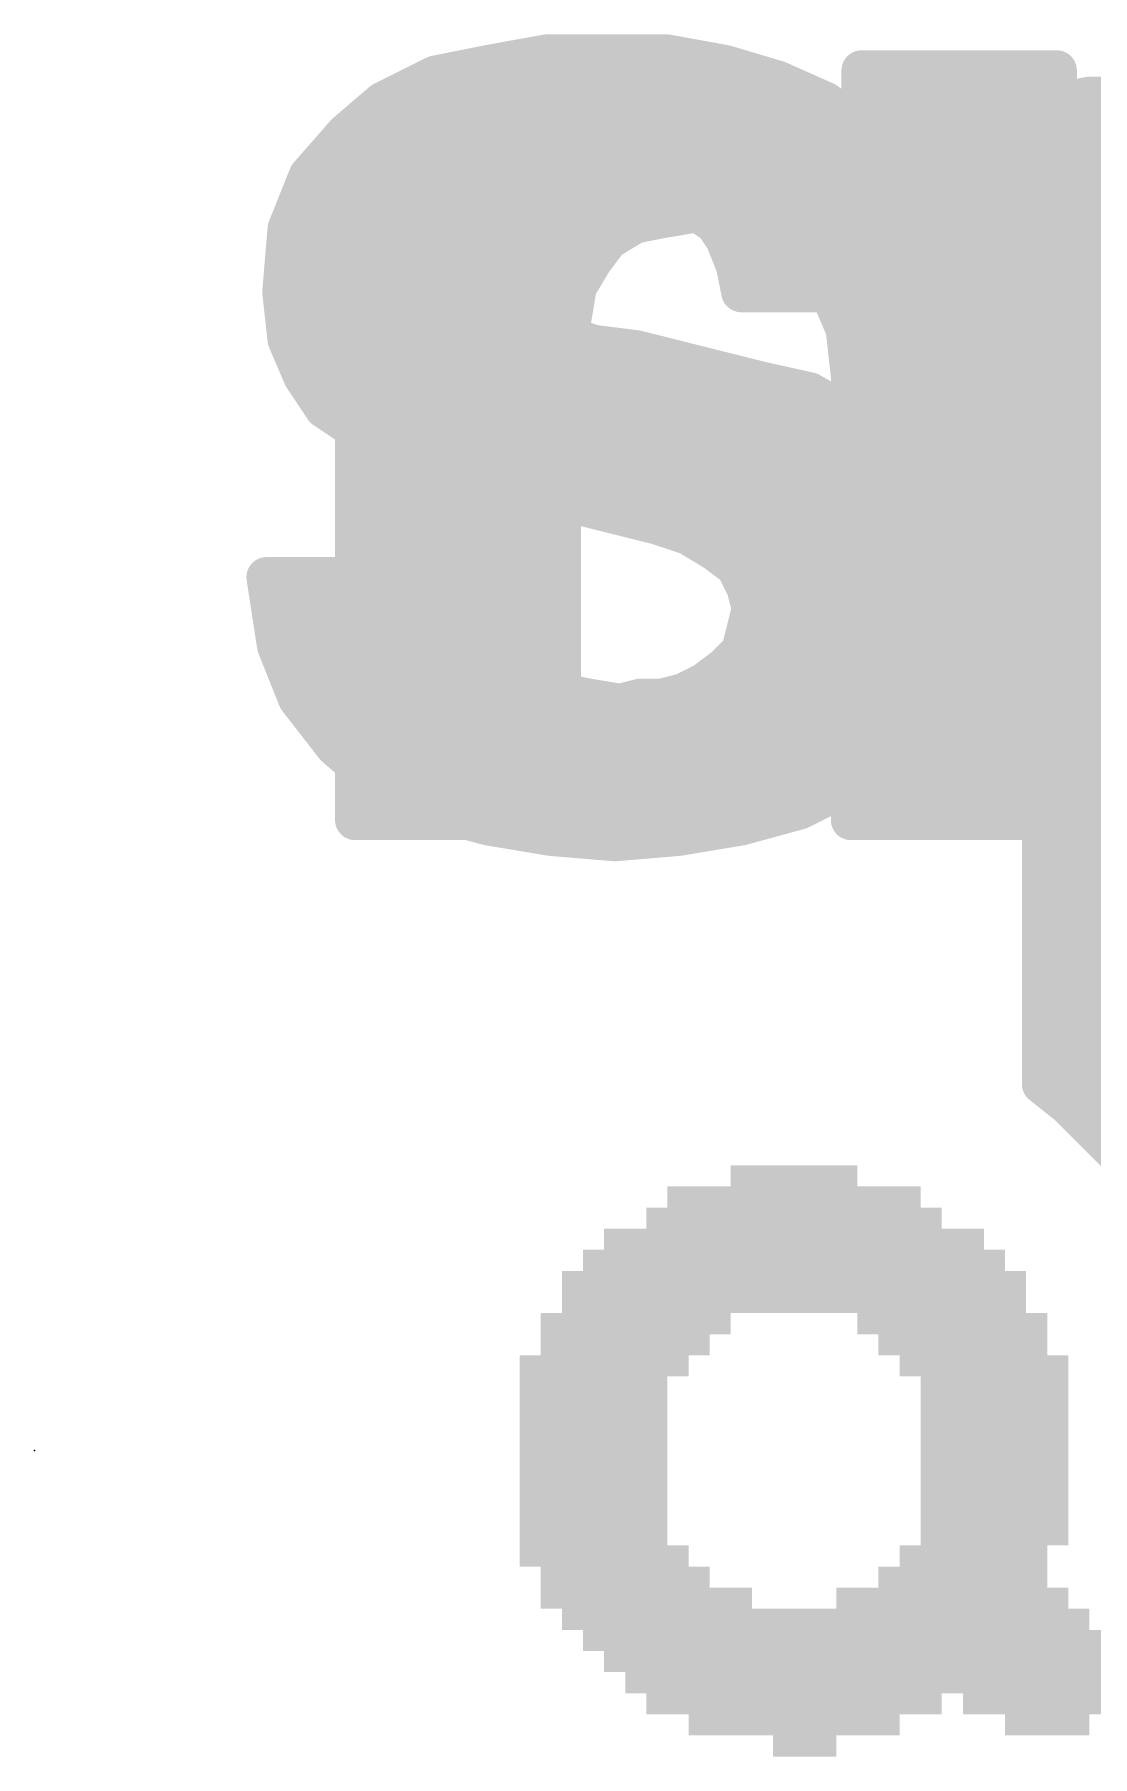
# Model space of a CAD drawing. Extents: x -41 to 66, y -21 to 32.
# Drawn here: x 6.731 to 8.737, y 19.105 to 22.367 of the extents above; entities that cross this region are included whole.
import ezdxf

# ---------------------------------------------------------------- set-up
doc = ezdxf.new("R2010")
doc.units = 0
for name, color, linetype in [('21', 41, 'CONTINUOUS'), ('22', 40, 'CONTINUOUS'), ('23', 53, 'CONTINUOUS')]:
    doc.layers.add(name, color=color, linetype=linetype)

# ---------------------------------------------------------------- blocks, each defined once
blk = doc.blocks.new('RECT')
blk.add_solid([(-0.5, -0.5), (0.5, -0.5), (-0.5, 0.5), (0.5, 0.5)])

msp = doc.modelspace()

# ---------------------------------------------------------------- linework, layer by layer
at = {"layer": '21', "const_width": 0.0762}
for points in [[(7.491, 22.289), (7.591, 22.309)], [(7.591, 22.309), (7.701, 22.329)], [(7.6878, 22.3266), (7.9442, 22.3266)], [(7.701, 22.329), (7.931, 22.329)], [(7.931, 22.329), (8.041, 22.309)], [(8.041, 22.309), (8.141, 22.279)], [(7.391, 22.239), (7.491, 22.289)], [(8.141, 22.279), (8.231, 22.239)], [(7.4138, 22.2504), (8.2054, 22.2504)], [(8.681, 22.239), (8.731, 22.249)], [(8.731, 22.249), (8.781, 22.249)], [(7.321, 22.179), (7.391, 22.239)], [(8.231, 22.239), (8.311, 22.179)], [(8.641, 22.229), (8.681, 22.239)], [(8.641, 20.379), (8.641, 22.229)], [(7.251, 22.099), (7.321, 22.179)], [(8.311, 22.179), (8.371, 22.099)], [(7.3168, 22.1742), (8.3146, 22.1742)], [(8.641, 22.1742), (9.011, 22.1742)], [(7.211, 21.999), (7.251, 22.099)], [(7.2506, 22.098), (8.3715, 22.098)], [(8.371, 22.099), (8.421, 21.999)], [(8.641, 22.098), (9.9216, 22.098)], [(7.661, 22.049), (7.631, 22.039)], [(7.701, 22.059), (7.661, 22.049)], [(7.731, 22.069), (7.701, 22.059)], [(7.901, 22.069), (7.731, 22.069)], [(7.951, 22.049), (7.901, 22.069)], [(7.991, 22.029), (7.951, 22.049)], [(7.2201, 22.0218), (7.6195, 22.0218)], [(7.631, 22.039), (7.591, 21.979)], [(8.021, 22.009), (7.991, 22.029)], [(8.0018, 22.0218), (8.4096, 22.0218)], [(8.641, 22.0218), (9.2418, 22.0218)], [(7.201, 21.879), (7.211, 21.999)], [(8.041, 21.979), (8.021, 22.009)], [(8.421, 21.999), (8.441, 21.879)], [(7.591, 21.979), (7.591, 21.939)], [(8.061, 21.929), (8.041, 21.979)], [(7.2066, 21.9456), (7.591, 21.9456)], [(7.591, 21.939), (7.601, 21.899)], [(8.0544, 21.9456), (8.4299, 21.9456)], [(8.071, 21.879), (8.061, 21.929)], [(8.641, 21.9456), (9.1198, 21.9456)], [(7.601, 21.899), (7.631, 21.859)], [(7.211, 21.789), (7.201, 21.879)], [(7.2021, 21.8694), (7.6232, 21.8694)], [(7.631, 21.859), (7.671, 21.829)], [(8.441, 21.879), (8.071, 21.879)], [(8.641, 21.8694), (9.0683, 21.8694)], [(7.671, 21.829), (7.731, 21.799)], [(7.2105, 21.7932), (7.7484, 21.7932)], [(7.241, 21.719), (7.211, 21.789)], [(7.731, 21.799), (7.791, 21.779)], [(8.641, 21.7932), (9.0376, 21.7932)], [(7.791, 21.779), (7.871, 21.769)], [(7.871, 21.769), (8.111, 21.709)], [(7.281, 21.659), (7.241, 21.719)], [(7.2423, 21.717), (8.079, 21.717)], [(8.111, 21.709), (8.201, 21.689)], [(8.201, 21.689), (8.341, 21.609)], [(8.641, 21.717), (9.017, 21.717)], [(7.341, 21.619), (7.281, 21.659)], [(7.3083, 21.6408), (8.2854, 21.6408)], [(8.641, 21.6408), (9.011, 21.6408)], [(7.411, 21.579), (7.341, 21.619)], [(8.341, 21.609), (8.401, 21.559)], [(7.481, 21.549), (7.411, 21.579)], [(7.4446, 21.5646), (8.3943, 21.5646)], [(8.401, 21.559), (8.441, 21.499)], [(8.641, 21.5646), (9.011, 21.5646)], [(7.561, 21.519), (7.481, 21.549)], [(7.651, 21.499), (7.561, 21.519)], [(7.751, 21.479), (7.651, 21.499)], [(8.441, 21.499), (8.471, 21.429)], [(7.704, 21.4884), (8.4455, 21.4884)], [(7.911, 21.439), (7.751, 21.479)], [(8.641, 21.4884), (9.0137, 21.4884)], [(7.971, 21.419), (7.911, 21.439)], [(8.471, 21.429), (8.481, 21.339)], [(8.021, 21.389), (7.971, 21.419)], [(7.9823, 21.4122), (8.4729, 21.4122)], [(8.641, 21.4122), (9.0327, 21.4122)], [(8.061, 21.359), (8.021, 21.389)], [(7.191, 21.209), (7.171, 21.339)], [(7.171, 21.339), (7.541, 21.339)], [(7.1715, 21.336), (7.541, 21.336)], [(7.541, 21.339), (7.541, 21.279)], [(8.081, 21.319), (8.061, 21.359)], [(8.0725, 21.336), (8.4805, 21.336)], [(8.481, 21.339), (8.461, 21.209)], [(8.641, 21.336), (9.0523, 21.336)], [(8.091, 21.279), (8.081, 21.319)], [(7.541, 21.279), (7.561, 21.229)], [(8.071, 21.199), (8.091, 21.279)], [(7.1832, 21.2598), (7.5487, 21.2598)], [(8.0862, 21.2598), (8.4688, 21.2598)], [(8.641, 21.2598), (9.0902, 21.2598)], [(7.231, 21.109), (7.191, 21.209)], [(7.561, 21.229), (7.591, 21.189)], [(8.041, 21.169), (8.071, 21.199)], [(8.461, 21.209), (8.421, 21.099)], [(7.2012, 21.1836), (7.5982, 21.1836)], [(7.591, 21.189), (7.671, 21.129)], [(8.001, 21.139), (8.041, 21.169)], [(8.0556, 21.1836), (8.4518, 21.1836)], [(8.641, 21.1836), (9.1735, 21.1836)], [(7.961, 21.119), (8.001, 21.139)], [(7.301, 21.019), (7.231, 21.109)], [(7.2322, 21.1074), (7.7906, 21.1074)], [(7.671, 21.129), (7.731, 21.119)], [(7.731, 21.119), (7.781, 21.109)], [(7.781, 21.109), (7.841, 21.099)], [(7.841, 21.099), (7.881, 21.109)], [(7.8746, 21.1074), (8.4241, 21.1074)], [(7.881, 21.109), (7.921, 21.109)], [(7.921, 21.109), (7.961, 21.119)], [(8.641, 21.1074), (9.9419, 21.1074)], [(8.421, 21.099), (8.361, 21.019)], [(7.2915, 21.0312), (8.3702, 21.0312)], [(7.381, 20.949), (7.301, 21.019)], [(8.361, 21.019), (8.281, 20.949)], [(8.641, 21.0312), (9.021, 21.0312)], [(7.3741, 20.955), (8.2879, 20.955)], [(7.481, 20.899), (7.381, 20.949)], [(8.281, 20.949), (8.181, 20.899)], [(8.641, 20.955), (9.021, 20.955)], [(7.591, 20.869), (7.481, 20.899)], [(7.5551, 20.8788), (8.1069, 20.8788)], [(8.181, 20.899), (8.071, 20.869)], [(8.641, 20.8788), (9.021, 20.8788)], [(7.711, 20.849), (7.591, 20.869)], [(7.831, 20.839), (7.711, 20.849)], [(7.951, 20.849), (7.831, 20.839)], [(8.071, 20.869), (7.951, 20.849)], [(8.641, 20.8026), (9.021, 20.8026)], [(8.641, 20.7264), (9.021, 20.7264)], [(8.641, 20.6502), (9.021, 20.6502)], [(8.641, 20.574), (9.021, 20.574)], [(8.641, 20.4978), (9.021, 20.4978)], [(8.641, 20.4216), (9.021, 20.4216)], [(8.691, 20.339), (8.641, 20.379)], [(8.683, 20.3454), (9.021, 20.3454)], [(8.781, 20.249), (8.691, 20.339)], [(8.7608, 20.2692), (9.021, 20.2692)]]:
    msp.add_lwpolyline(points, dxfattribs=at)
at = {"layer": '21', "const_width": 0.0381}
for points in [[(7.5876, 22.3277, 1), (7.5944, 22.2903)], [(7.5947, 22.2903, 1), (7.5873, 22.3277)], [(7.6878, 22.3457, 1), (7.6878, 22.3076)], [(7.701, 22.3481, 1), (7.701, 22.31)], [(7.7044, 22.3103, 1), (7.6976, 22.3477)], [(7.9344, 22.3477, 1), (7.9276, 22.3103)], [(7.931, 22.31, 1), (7.931, 22.3481)], [(7.9442, 22.3076, 1), (7.9442, 22.3457)], [(8.0465, 22.3272, 1), (8.0355, 22.2908)], [(8.0376, 22.2903, 1), (8.0444, 22.3277)], [(7.4873, 22.3077, 1), (7.4947, 22.2703)], [(7.4995, 22.272, 1), (7.4825, 22.306)], [(8.1487, 22.2964, 1), (8.1333, 22.2616)], [(8.1355, 22.2608, 1), (8.1465, 22.2972)], [(7.4138, 22.2695, 1), (7.4138, 22.2314)], [(8.2054, 22.2314, 1), (8.2054, 22.2695)], [(8.731, 22.2681, 1), (8.731, 22.23)], [(8.7347, 22.2303, 1), (8.7273, 22.2677)], [(7.3825, 22.256, 1), (7.3995, 22.222)], [(7.4034, 22.2245, 1), (7.3786, 22.2535)], [(8.2424, 22.2542, 1), (8.2196, 22.2238)], [(8.2233, 22.2216, 1), (8.2387, 22.2564)], [(8.6601, 22.229, 1), (8.622, 22.229)], [(8.6364, 22.2475, 1), (8.6456, 22.2105)], [(8.6773, 22.2577, 1), (8.6847, 22.2203)], [(8.6856, 22.2205, 1), (8.6764, 22.2575)], [(7.3353, 22.1665, 1), (7.3067, 22.1915)], [(8.3262, 22.1904, 1), (8.2958, 22.1676)], [(7.3168, 22.1933, 1), (7.3168, 22.1552)], [(7.3086, 22.1935, 1), (7.3334, 22.1645)], [(8.2996, 22.1638, 1), (8.3224, 22.1942)], [(8.3146, 22.1552, 1), (8.3146, 22.1933)], [(8.641, 22.1933, 1), (8.641, 22.1552)], [(7.2506, 22.1171, 1), (7.2506, 22.079)], [(7.2367, 22.1115, 1), (7.2653, 22.0865)], [(7.2687, 22.0919, 1), (7.2333, 22.1061)], [(8.388, 22.1075, 1), (8.354, 22.0905)], [(8.3558, 22.0876, 1), (8.3862, 22.1104)], [(8.3715, 22.079, 1), (8.3715, 22.1171)], [(8.641, 22.1171, 1), (8.641, 22.079)], [(7.6564, 22.0675, 1), (7.6656, 22.0305)], [(7.667, 22.0309, 1), (7.655, 22.0671)], [(7.695, 22.0771, 1), (7.707, 22.0409)], [(7.7056, 22.0405, 1), (7.6964, 22.0775)], [(7.731, 22.0881, 1), (7.731, 22.05)], [(7.737, 22.0509, 1), (7.725, 22.0871)], [(7.9081, 22.0867, 1), (7.8939, 22.0513)], [(7.901, 22.05, 1), (7.901, 22.0881)], [(7.9595, 22.066, 1), (7.9425, 22.032)], [(7.9439, 22.0313, 1), (7.9581, 22.0667)], [(7.2201, 22.0409, 1), (7.2201, 22.0028)], [(7.625, 22.0571, 1), (7.637, 22.0209)], [(7.6469, 22.0284, 1), (7.6151, 22.0496)], [(7.6195, 22.0028, 1), (7.6195, 22.0409)], [(8.0016, 22.0449, 1), (7.9804, 22.0131)], [(7.9825, 22.012, 1), (7.9995, 22.046)], [(8.0018, 22.0409, 1), (8.0018, 22.0028)], [(8.4096, 22.0028, 1), (8.4096, 22.0409)], [(8.641, 22.0409, 1), (8.641, 22.0028)], [(7.1933, 22.0061, 1), (7.2287, 21.9919)], [(7.23, 21.9974, 1), (7.192, 22.0006)], [(8.0369, 22.0196, 1), (8.0051, 21.9984)], [(8.0104, 21.9931, 1), (8.0316, 22.0249)], [(8.4398, 22.0021, 1), (8.4022, 21.9959)], [(8.404, 21.9905, 1), (8.438, 22.0075)], [(7.5751, 21.9896, 1), (7.6069, 21.9684)], [(7.6101, 21.979, 1), (7.572, 21.979)], [(8.0587, 21.9861, 1), (8.0233, 21.9719)], [(8.0251, 21.9684, 1), (8.0569, 21.9896)], [(7.2066, 21.9647, 1), (7.2066, 21.9266)], [(7.6095, 21.9436, 1), (7.5725, 21.9344)], [(7.572, 21.939, 1), (7.6101, 21.939)], [(7.591, 21.9266, 1), (7.591, 21.9647)], [(8.0544, 21.9647, 1), (8.0544, 21.9266)], [(8.0797, 21.9327, 1), (8.0423, 21.9253)], [(8.0433, 21.9219, 1), (8.0787, 21.9361)], [(8.4299, 21.9266, 1), (8.4299, 21.9647)], [(8.641, 21.9647, 1), (8.641, 21.9266)], [(7.6162, 21.9104, 1), (7.5858, 21.8876)], [(7.5825, 21.8944, 1), (7.6195, 21.9036)], [(7.2199, 21.8811, 1), (7.1821, 21.8769)], [(7.182, 21.8806, 1), (7.22, 21.8774)], [(7.2021, 21.8885, 1), (7.2021, 21.8504)], [(7.6424, 21.8742, 1), (7.6196, 21.8438)], [(7.6158, 21.8476, 1), (7.6462, 21.8704)], [(7.6232, 21.8504, 1), (7.6232, 21.8885)], [(8.071, 21.8981, 1), (8.071, 21.86)], [(8.0523, 21.8753, 1), (8.0897, 21.8827)], [(8.4222, 21.8759, 1), (8.4598, 21.8821)], [(8.441, 21.86, 1), (8.441, 21.8981)], [(8.641, 21.8885, 1), (8.641, 21.8504)], [(7.6795, 21.846, 1), (7.6625, 21.812)], [(7.6596, 21.8138, 1), (7.6824, 21.8442)], [(7.2105, 21.8123, 1), (7.2105, 21.7742)], [(7.2285, 21.7965, 1), (7.1935, 21.7815)], [(7.737, 21.8171, 1), (7.725, 21.7809)], [(7.7225, 21.782, 1), (7.7395, 21.816)], [(7.7484, 21.7742, 1), (7.7484, 21.8123)], [(8.641, 21.8123, 1), (8.641, 21.7742)], [(7.1921, 21.7869, 1), (7.2299, 21.7911)], [(7.7934, 21.7979, 1), (7.7886, 21.7601)], [(7.785, 21.7609, 1), (7.797, 21.7971)], [(7.8756, 21.7875, 1), (7.8664, 21.7505)], [(7.8686, 21.7501, 1), (7.8734, 21.7879)], [(7.2569, 21.7296, 1), (7.2251, 21.7084)], [(7.2423, 21.7361, 1), (7.2423, 21.698)], [(7.2235, 21.7115, 1), (7.2585, 21.7265)], [(8.079, 21.698, 1), (8.079, 21.7361)], [(8.1151, 21.7276, 1), (8.1069, 21.6904)], [(8.1064, 21.6905, 1), (8.1156, 21.7275)], [(8.2105, 21.7055, 1), (8.1915, 21.6725)], [(8.1969, 21.6704, 1), (8.2051, 21.7076)], [(8.641, 21.7361, 1), (8.641, 21.698)], [(7.2916, 21.6749, 1), (7.2704, 21.6431)], [(7.2651, 21.6484, 1), (7.2969, 21.6696)], [(7.3083, 21.6599, 1), (7.3083, 21.6218)], [(8.2854, 21.6218, 1), (8.2854, 21.6599)], [(8.641, 21.6599, 1), (8.641, 21.6218)], [(7.3505, 21.6355, 1), (7.3315, 21.6025)], [(7.3304, 21.6031, 1), (7.3516, 21.6349)], [(8.3532, 21.6236, 1), (8.3288, 21.5944)], [(8.3315, 21.5925, 1), (8.3505, 21.6255)], [(7.4185, 21.5965, 1), (7.4035, 21.5615)], [(7.4015, 21.5625, 1), (7.4205, 21.5955)], [(7.4446, 21.5837, 1), (7.4446, 21.5456)], [(8.4169, 21.5696, 1), (8.3851, 21.5484)], [(8.3943, 21.5456, 1), (8.3943, 21.5837)], [(8.641, 21.5837, 1), (8.641, 21.5456)], [(7.4877, 21.5668, 1), (7.4743, 21.5312)], [(7.4735, 21.5315, 1), (7.4885, 21.5665)], [(8.3888, 21.5444, 1), (8.4132, 21.5736)], [(7.5651, 21.5376, 1), (7.5569, 21.5004)], [(7.5543, 21.5012, 1), (7.5677, 21.5368)], [(7.6547, 21.5177, 1), (7.6473, 21.4803)], [(7.6469, 21.4804, 1), (7.6551, 21.5176)], [(8.4585, 21.5065, 1), (8.4235, 21.4915)], [(7.704, 21.5075, 1), (7.704, 21.4694)], [(7.7556, 21.4975, 1), (7.7464, 21.4605)], [(7.7473, 21.4603, 1), (7.7547, 21.4977)], [(8.4251, 21.4884, 1), (8.4569, 21.5096)], [(8.4455, 21.4694, 1), (8.4455, 21.5075)], [(8.641, 21.5075, 1), (8.641, 21.4694)], [(7.917, 21.4571, 1), (7.905, 21.4209)], [(7.9064, 21.4205, 1), (7.9156, 21.4575)], [(8.4899, 21.4311, 1), (8.4521, 21.4269)], [(7.9808, 21.4353, 1), (7.9612, 21.4027)], [(7.9823, 21.4313, 1), (7.9823, 21.3932)], [(7.965, 21.4009, 1), (7.977, 21.4371)], [(8.4535, 21.4215, 1), (8.4885, 21.4365)], [(8.4729, 21.3932, 1), (8.4729, 21.4313)], [(8.641, 21.4313, 1), (8.641, 21.3932)], [(8.0324, 21.4042, 1), (8.0096, 21.3738)], [(8.0112, 21.3727, 1), (8.0308, 21.4053)], [(7.171, 21.3581, 1), (7.171, 21.32)], [(7.1898, 21.3419, 1), (7.1522, 21.3361)], [(7.1715, 21.3551, 1), (7.1715, 21.317)], [(7.5601, 21.339, 1), (7.522, 21.339)], [(7.541, 21.32, 1), (7.541, 21.3581)], [(7.541, 21.317, 1), (7.541, 21.3551)], [(8.078, 21.3675, 1), (8.044, 21.3505)], [(8.0496, 21.3438, 1), (8.0724, 21.3742)], [(8.0725, 21.3551, 1), (8.0725, 21.317)], [(8.4998, 21.3361, 1), (8.4622, 21.3419)], [(8.4805, 21.317, 1), (8.4805, 21.3551)], [(8.641, 21.3551, 1), (8.641, 21.317)], [(8.0995, 21.3236, 1), (8.0625, 21.3144)], [(8.064, 21.3105, 1), (8.098, 21.3275)], [(8.4621, 21.3369, 1), (8.4999, 21.3411)], [(7.5587, 21.2861, 1), (7.5233, 21.2719)], [(8.1095, 21.2744, 1), (8.0725, 21.2836)], [(8.0725, 21.2744, 1), (8.1095, 21.2836)], [(7.1832, 21.2789, 1), (7.1832, 21.2408)], [(7.522, 21.279, 1), (7.5601, 21.279)], [(7.5487, 21.2408, 1), (7.5487, 21.2789)], [(8.0862, 21.2789, 1), (8.0862, 21.2408)], [(8.4688, 21.2408, 1), (8.4688, 21.2789)], [(8.641, 21.2789, 1), (8.641, 21.2408)], [(7.2087, 21.2161, 1), (7.1733, 21.2019)], [(7.5762, 21.2404, 1), (7.5458, 21.2176)], [(7.5433, 21.2219, 1), (7.5787, 21.2361)], [(8.0845, 21.1855, 1), (8.0575, 21.2125)], [(8.4789, 21.2025, 1), (8.4431, 21.2155)], [(7.1722, 21.2061, 1), (7.2098, 21.2119)], [(7.2012, 21.2027, 1), (7.2012, 21.1646)], [(7.6024, 21.2042, 1), (7.5796, 21.1738)], [(7.5758, 21.1776, 1), (7.6062, 21.2004)], [(7.5982, 21.1646, 1), (7.5982, 21.2027)], [(8.0524, 21.1538, 1), (8.0296, 21.1842)], [(8.0556, 21.2027, 1), (8.0556, 21.1646)], [(8.0525, 21.2036, 1), (8.0895, 21.1944)], [(8.4422, 21.2119, 1), (8.4798, 21.2061)], [(8.4518, 21.1646, 1), (8.4518, 21.2027)], [(8.641, 21.2027, 1), (8.641, 21.1646)], [(7.9896, 21.1542, 1), (8.0124, 21.1238)], [(8.0095, 21.122, 1), (7.9925, 21.156)], [(8.0275, 21.1825, 1), (8.0545, 21.1555)], [(7.246, 21.1207, 1), (7.216, 21.0973)], [(7.2322, 21.1265, 1), (7.2322, 21.0884)], [(7.6741, 21.1478, 1), (7.6679, 21.1102)], [(7.6596, 21.1138, 1), (7.6824, 21.1442)], [(7.7347, 21.1377, 1), (7.7273, 21.1003)], [(7.7279, 21.1002, 1), (7.7341, 21.1378)], [(7.7841, 21.1278, 1), (7.7779, 21.0902)], [(7.7773, 21.0903, 1), (7.7847, 21.1277)], [(7.7906, 21.0884, 1), (7.7906, 21.1265)], [(7.8746, 21.1265, 1), (7.8746, 21.0884)], [(7.881, 21.1281, 1), (7.881, 21.09)], [(7.8856, 21.0905, 1), (7.8764, 21.1275)], [(7.9164, 21.1275, 1), (7.9256, 21.0905)], [(7.921, 21.09, 1), (7.921, 21.1281)], [(7.9525, 21.136, 1), (7.9695, 21.102)], [(7.9656, 21.1005, 1), (7.9564, 21.1375)], [(8.4241, 21.0884, 1), (8.4241, 21.1265)], [(8.641, 21.1265, 1), (8.641, 21.0884)], [(7.2133, 21.1019, 1), (7.2487, 21.1161)], [(7.8364, 21.1175, 1), (7.8456, 21.0805)], [(7.8379, 21.0802, 1), (7.8441, 21.1178)], [(8.4031, 21.1055, 1), (8.4389, 21.0925)], [(8.4362, 21.0876, 1), (8.4058, 21.1104)], [(7.2915, 21.0503, 1), (7.2915, 21.0122)], [(7.3135, 21.0333, 1), (7.2885, 21.0047)], [(7.286, 21.0073, 1), (7.316, 21.0307)], [(8.3458, 21.0304, 1), (8.3762, 21.0076)], [(8.3735, 21.0047, 1), (8.3485, 21.0333)], [(8.3702, 21.0122, 1), (8.3702, 21.0503)], [(8.641, 21.0503, 1), (8.641, 21.0122)], [(7.3741, 20.9741, 1), (7.3741, 20.936)], [(7.3895, 20.966, 1), (7.3725, 20.932)], [(7.3685, 20.9347, 1), (7.3935, 20.9633)], [(8.2685, 20.9633, 1), (8.2935, 20.9347)], [(8.2895, 20.932, 1), (8.2725, 20.966)], [(8.2879, 20.936, 1), (8.2879, 20.9741)], [(8.641, 20.9741, 1), (8.641, 20.936)], [(7.486, 20.9174, 1), (7.476, 20.8806)], [(7.4725, 20.882, 1), (7.4895, 20.916)], [(7.5551, 20.8979, 1), (7.5551, 20.8598)], [(8.1069, 20.8598, 1), (8.1069, 20.8979)], [(8.1725, 20.916, 1), (8.1895, 20.882)], [(8.186, 20.8806, 1), (8.176, 20.9174)], [(8.641, 20.8979, 1), (8.641, 20.8598)], [(7.5941, 20.8878, 1), (7.5879, 20.8502)], [(7.586, 20.8506, 1), (7.596, 20.8874)], [(7.7126, 20.868, 1), (7.7094, 20.83)], [(7.7079, 20.8302, 1), (7.7141, 20.8678)], [(7.9479, 20.8678, 1), (7.9541, 20.8302)], [(7.9526, 20.83, 1), (7.9494, 20.868)], [(8.066, 20.8874, 1), (8.076, 20.8506)], [(8.0741, 20.8502, 1), (8.0679, 20.8878)], [(7.8294, 20.858, 1), (7.8326, 20.82)], [(7.8294, 20.82, 1), (7.8326, 20.858)], [(8.641, 20.8217, 1), (8.641, 20.7836)], [(8.641, 20.7455, 1), (8.641, 20.7074)], [(8.641, 20.6693, 1), (8.641, 20.6312)], [(8.641, 20.5931, 1), (8.641, 20.555)], [(8.641, 20.5169, 1), (8.641, 20.4788)], [(8.641, 20.4407, 1), (8.641, 20.4026)], [(8.6529, 20.3939, 1), (8.6291, 20.3641)], [(8.622, 20.379, 1), (8.6601, 20.379)], [(8.683, 20.3645, 1), (8.683, 20.3264)], [(8.7045, 20.3525, 1), (8.6775, 20.3255)], [(8.6791, 20.3241, 1), (8.7029, 20.3539)], [(8.7608, 20.2883, 1), (8.7608, 20.2502)]]:
    msp.add_lwpolyline(points, format="xyb", dxfattribs=at)
at = {"layer": '22', "const_width": 0.0762}
for points in [[(7.719, 22.319), (7.609, 22.289)], [(7.859, 22.329), (7.719, 22.319)], [(7.8254, 22.3266), (7.9334, 22.3266)], [(7.919, 22.329), (7.859, 22.329)], [(7.979, 22.319), (7.919, 22.329)], [(8.099, 22.279), (7.979, 22.319)], [(7.609, 22.289), (7.519, 22.239)], [(8.159, 22.239), (8.099, 22.279)], [(8.669, 22.299), (8.299, 22.299)], [(8.299, 22.299), (8.299, 22.099)], [(8.669, 20.879), (8.669, 22.299)], [(7.5395, 22.2504), (8.1419, 22.2504)], [(8.299, 22.2504), (8.669, 22.2504)], [(7.519, 22.239), (7.449, 22.169)], [(8.209, 22.199), (8.159, 22.239)], [(8.249, 22.159), (8.209, 22.199)], [(7.449, 22.169), (7.399, 22.089)], [(7.4542, 22.1742), (8.2338, 22.1742)], [(8.289, 22.099), (8.249, 22.159)], [(8.299, 22.1742), (8.669, 22.1742)], [(7.399, 22.089), (7.369, 21.989)], [(7.4046, 22.098), (8.669, 22.098)], [(8.299, 22.099), (8.289, 22.099)], [(7.3788, 22.0218), (7.9358, 22.0218)], [(7.869, 22.009), (7.919, 22.019)], [(7.919, 22.019), (7.979, 22.029)], [(7.979, 22.029), (8.059, 22.019)], [(8.0366, 22.0218), (8.669, 22.0218)], [(8.059, 22.019), (8.119, 22.009)], [(7.369, 21.989), (7.349, 21.879)], [(7.819, 21.979), (7.869, 22.009)], [(8.119, 22.009), (8.169, 21.979)], [(7.789, 21.939), (7.819, 21.979)], [(8.169, 21.979), (8.209, 21.929)], [(7.3611, 21.9456), (7.794, 21.9456)], [(7.759, 21.889), (7.789, 21.939)], [(8.1957, 21.9456), (8.669, 21.9456)], [(8.209, 21.929), (8.239, 21.879)], [(7.749, 21.829), (7.759, 21.889)], [(7.349, 21.879), (7.339, 21.749)], [(7.3483, 21.8694), (7.7557, 21.8694)], [(8.239, 21.879), (8.269, 21.809)], [(8.2431, 21.8694), (8.669, 21.8694)], [(7.739, 21.759), (7.749, 21.829)], [(7.3424, 21.7932), (7.7439, 21.7932)], [(8.269, 21.809), (8.279, 21.719)], [(8.2708, 21.7932), (8.669, 21.7932)], [(7.729, 21.679), (7.739, 21.759)], [(7.339, 21.749), (7.339, 20.879)], [(7.339, 21.717), (7.7338, 21.717)], [(8.279, 21.719), (8.279, 20.879)], [(8.279, 21.717), (8.669, 21.717)], [(7.729, 20.879), (7.729, 21.679)], [(7.339, 21.6408), (7.729, 21.6408)], [(8.279, 21.6408), (8.669, 21.6408)], [(7.339, 21.5646), (7.729, 21.5646)], [(8.279, 21.5646), (8.669, 21.5646)], [(7.339, 21.4884), (7.729, 21.4884)], [(8.279, 21.4884), (8.669, 21.4884)], [(7.339, 21.4122), (7.729, 21.4122)], [(8.279, 21.4122), (8.669, 21.4122)], [(7.339, 21.336), (7.729, 21.336)], [(8.279, 21.336), (8.669, 21.336)], [(7.339, 21.2598), (7.729, 21.2598)], [(8.279, 21.2598), (8.669, 21.2598)], [(7.339, 21.1836), (7.729, 21.1836)], [(8.279, 21.1836), (8.669, 21.1836)], [(7.339, 21.1074), (7.729, 21.1074)], [(8.279, 21.1074), (8.669, 21.1074)], [(7.339, 21.0312), (7.729, 21.0312)], [(8.279, 21.0312), (8.669, 21.0312)], [(7.339, 20.955), (7.729, 20.955)], [(8.279, 20.955), (8.669, 20.955)], [(7.339, 20.879), (7.729, 20.879)], [(8.279, 20.879), (8.669, 20.879)]]:
    msp.add_lwpolyline(points, dxfattribs=at)
at = {"layer": '22', "const_width": 0.0381}
for points in [[(7.7176, 22.338, 1), (7.7204, 22.3)], [(7.724, 22.3006, 1), (7.714, 22.3374)], [(7.8254, 22.3457, 1), (7.8254, 22.3076)], [(7.859, 22.3481, 1), (7.859, 22.31)], [(7.8604, 22.31, 1), (7.8576, 22.348)], [(7.9221, 22.3478, 1), (7.9159, 22.3102)], [(7.919, 22.31, 1), (7.919, 22.3481)], [(7.9334, 22.3076, 1), (7.9334, 22.3457)], [(7.985, 22.3371, 1), (7.973, 22.3009)], [(7.9759, 22.3002, 1), (7.9821, 22.3378)], [(7.604, 22.3074, 1), (7.614, 22.2706)], [(7.6183, 22.2723, 1), (7.5997, 22.3057)], [(8.1096, 22.2949, 1), (8.0884, 22.2631)], [(8.093, 22.2609, 1), (8.105, 22.2971)], [(8.299, 22.318, 1), (8.299, 22.2799)], [(8.3181, 22.299, 1), (8.28, 22.299)], [(8.6881, 22.299, 1), (8.65, 22.299)], [(8.669, 22.2799, 1), (8.669, 22.318)], [(7.5395, 22.2695, 1), (7.5395, 22.2314)], [(8.1419, 22.2314, 1), (8.1419, 22.2695)], [(8.299, 22.2695, 1), (8.299, 22.2314)], [(8.669, 22.2314, 1), (8.669, 22.2695)], [(7.5097, 22.2557, 1), (7.5283, 22.2223)], [(7.5325, 22.2255, 1), (7.5055, 22.2525)], [(8.1709, 22.2539, 1), (8.1471, 22.2241)], [(8.1484, 22.2231, 1), (8.1696, 22.2549)], [(8.2225, 22.2125, 1), (8.1955, 22.1855)], [(8.1971, 22.1841, 1), (8.2209, 22.2139)], [(7.4355, 22.1825, 1), (7.4625, 22.1555)], [(7.4652, 22.1589, 1), (7.4328, 22.1791)], [(7.4542, 22.1933, 1), (7.4542, 22.1552)], [(8.2649, 22.1696, 1), (8.2331, 22.1484)], [(8.2338, 22.1552, 1), (8.2338, 22.1933)], [(8.2355, 22.1455, 1), (8.2625, 22.1725)], [(8.299, 22.1933, 1), (8.299, 22.1552)], [(8.669, 22.1552, 1), (8.669, 22.1933)], [(7.3828, 22.0991, 1), (7.4152, 22.0789)], [(7.4172, 22.0835, 1), (7.3808, 22.0945)], [(7.4046, 22.1171, 1), (7.4046, 22.079)], [(8.289, 22.1181, 1), (8.289, 22.08)], [(8.2731, 22.0884, 1), (8.3049, 22.1096)], [(8.28, 22.099, 1), (8.3181, 22.099)], [(8.299, 22.08, 1), (8.299, 22.1181)], [(8.669, 22.079, 1), (8.669, 22.1171)], [(7.3788, 22.0409, 1), (7.3788, 22.0028)], [(7.9159, 22.0378, 1), (7.9221, 22.0002)], [(7.9227, 22.0003, 1), (7.9153, 22.0377)], [(7.9358, 22.0028, 1), (7.9358, 22.0409)], [(7.9814, 22.0479, 1), (7.9766, 22.0101)], [(7.9821, 22.0102, 1), (7.9759, 22.0478)], [(8.0366, 22.0409, 1), (8.0366, 22.0028)], [(8.0621, 22.0378, 1), (8.0559, 22.0002)], [(8.0566, 22.0001, 1), (8.0614, 22.0379)], [(8.669, 22.0028, 1), (8.669, 22.0409)], [(7.3877, 21.9856, 1), (7.3503, 21.9924)], [(7.8653, 22.0277, 1), (7.8727, 21.9903)], [(7.8788, 21.9927, 1), (7.8592, 22.0253)], [(8.1288, 22.0253, 1), (8.1092, 21.9927)], [(8.1159, 21.9902, 1), (8.1221, 22.0278)], [(7.3508, 21.9945, 1), (7.3872, 21.9835)], [(7.8092, 21.9953, 1), (7.8288, 21.9627)], [(7.8342, 21.9676, 1), (7.8038, 21.9904)], [(8.1839, 21.9909, 1), (8.1541, 21.9671)], [(8.1592, 21.9627, 1), (8.1788, 21.9953)], [(7.3611, 21.9647, 1), (7.3611, 21.9266)], [(7.7738, 21.9504, 1), (7.8042, 21.9276)], [(7.8053, 21.9292, 1), (7.7727, 21.9488)], [(7.794, 21.9266, 1), (7.794, 21.9647)], [(8.1957, 21.9647, 1), (8.1957, 21.9266)], [(8.2253, 21.9388, 1), (8.1927, 21.9192)], [(8.1941, 21.9171, 1), (8.2239, 21.9409)], [(8.669, 21.9266, 1), (8.669, 21.9647)], [(7.7778, 21.8859, 1), (7.7402, 21.8921)], [(7.3483, 21.8885, 1), (7.3483, 21.8504)], [(7.3303, 21.8824, 1), (7.3677, 21.8756)], [(7.368, 21.8775, 1), (7.33, 21.8805)], [(7.7427, 21.8988, 1), (7.7753, 21.8792)], [(7.7557, 21.8504, 1), (7.7557, 21.8885)], [(8.2565, 21.8865, 1), (8.2215, 21.8715)], [(8.2227, 21.8692, 1), (8.2553, 21.8888)], [(8.2431, 21.8885, 1), (8.2431, 21.8504)], [(8.669, 21.8504, 1), (8.669, 21.8885)], [(7.7679, 21.8263, 1), (7.7301, 21.8317)], [(7.3424, 21.8123, 1), (7.3424, 21.7742)], [(7.7302, 21.8321, 1), (7.7678, 21.8259)], [(7.7439, 21.7742, 1), (7.7439, 21.8123)], [(8.2879, 21.8111, 1), (8.2501, 21.8069)], [(8.2515, 21.8015, 1), (8.2865, 21.8165)], [(8.2708, 21.8123, 1), (8.2708, 21.7742)], [(8.669, 21.7742, 1), (8.669, 21.8123)], [(7.7579, 21.7566, 1), (7.7201, 21.7614)], [(7.32, 21.7505, 1), (7.358, 21.7475)], [(7.3581, 21.749, 1), (7.32, 21.749)], [(7.7201, 21.7617, 1), (7.7579, 21.7563)], [(7.339, 21.7361, 1), (7.339, 21.698)], [(7.7338, 21.698, 1), (7.7338, 21.7361)], [(8.298, 21.719, 1), (8.2599, 21.719)], [(8.279, 21.7361, 1), (8.279, 21.698)], [(8.2601, 21.7169, 1), (8.2979, 21.7211)], [(8.669, 21.698, 1), (8.669, 21.7361)], [(7.7481, 21.679, 1), (7.71, 21.679)], [(7.7101, 21.6814, 1), (7.7479, 21.6766)], [(7.339, 21.6599, 1), (7.339, 21.6218)], [(7.729, 21.6218, 1), (7.729, 21.6599)], [(8.279, 21.6599, 1), (8.279, 21.6218)], [(8.669, 21.6218, 1), (8.669, 21.6599)], [(7.339, 21.5837, 1), (7.339, 21.5456)], [(7.729, 21.5456, 1), (7.729, 21.5837)], [(8.279, 21.5837, 1), (8.279, 21.5456)], [(8.669, 21.5456, 1), (8.669, 21.5837)], [(7.339, 21.5075, 1), (7.339, 21.4694)], [(7.729, 21.4694, 1), (7.729, 21.5075)], [(8.279, 21.5075, 1), (8.279, 21.4694)], [(8.669, 21.4694, 1), (8.669, 21.5075)], [(7.339, 21.4313, 1), (7.339, 21.3932)], [(7.729, 21.3932, 1), (7.729, 21.4313)], [(8.279, 21.4313, 1), (8.279, 21.3932)], [(8.669, 21.3932, 1), (8.669, 21.4313)], [(7.339, 21.3551, 1), (7.339, 21.317)], [(7.729, 21.317, 1), (7.729, 21.3551)], [(8.279, 21.3551, 1), (8.279, 21.317)], [(8.669, 21.317, 1), (8.669, 21.3551)], [(7.339, 21.2789, 1), (7.339, 21.2408)], [(7.729, 21.2408, 1), (7.729, 21.2789)], [(8.279, 21.2789, 1), (8.279, 21.2408)], [(8.669, 21.2408, 1), (8.669, 21.2789)], [(7.339, 21.2027, 1), (7.339, 21.1646)], [(7.729, 21.1646, 1), (7.729, 21.2027)], [(8.279, 21.2027, 1), (8.279, 21.1646)], [(8.669, 21.1646, 1), (8.669, 21.2027)], [(7.339, 21.1265, 1), (7.339, 21.0884)], [(7.729, 21.0884, 1), (7.729, 21.1265)], [(8.279, 21.1265, 1), (8.279, 21.0884)], [(8.669, 21.0884, 1), (8.669, 21.1265)], [(7.339, 21.0503, 1), (7.339, 21.0122)], [(7.729, 21.0122, 1), (7.729, 21.0503)], [(8.279, 21.0503, 1), (8.279, 21.0122)], [(8.669, 21.0122, 1), (8.669, 21.0503)], [(7.339, 20.9741, 1), (7.339, 20.936)], [(7.729, 20.936, 1), (7.729, 20.9741)], [(8.279, 20.9741, 1), (8.279, 20.936)], [(8.669, 20.936, 1), (8.669, 20.9741)], [(7.339, 20.8981, 1), (7.339, 20.86)], [(7.729, 20.86, 1), (7.729, 20.8981)], [(8.279, 20.8981, 1), (8.279, 20.86)], [(8.669, 20.86, 1), (8.669, 20.8981)], [(7.32, 20.879, 1), (7.3581, 20.879)], [(7.71, 20.879, 1), (7.7481, 20.879)], [(8.2599, 20.879, 1), (8.298, 20.879)], [(8.65, 20.879, 1), (8.6881, 20.879)]]:
    msp.add_lwpolyline(points, format="xyb", dxfattribs=at)
at = {"layer": '23'}
msp.add_point((6.731, 19.685), dxfattribs=at)

# ---------------------------------------------------------------- block references
at = {"layer": '21', "yscale": 0.04}
for p, xscale in [((8.171, 20.205), 0.24), ((8.171, 20.165), 0.48), ((8.171, 20.125), 0.56), ((8.171, 20.085), 0.72), ((8.171, 20.045), 0.8), ((8.171, 20.005), 0.88), ((8.171, 19.965), 0.88), ((7.871, 19.925), 0.36), ((8.471, 19.925), 0.36), ((7.851, 19.885), 0.32), ((8.491, 19.885), 0.32), ((7.811, 19.845), 0.32), ((8.531, 19.845), 0.32), ((7.791, 19.805), 0.28), ((8.551, 19.805), 0.28), ((7.791, 19.765), 0.28), ((8.551, 19.765), 0.28), ((7.791, 19.725), 0.28), ((8.551, 19.725), 0.28), ((7.791, 19.685), 0.28), ((8.551, 19.685), 0.28), ((7.791, 19.645), 0.28), ((8.551, 19.645), 0.28), ((7.791, 19.605), 0.28), ((8.551, 19.605), 0.28), ((7.791, 19.565), 0.28), ((8.551, 19.565), 0.28), ((7.791, 19.525), 0.28), ((8.551, 19.525), 0.28), ((7.811, 19.485), 0.32), ((8.511, 19.485), 0.28), ((7.851, 19.445), 0.32), ((8.491, 19.445), 0.32), ((7.891, 19.405), 0.4), ((8.471, 19.405), 0.44), ((8.291, 19.285), 0.96), ((8.311, 19.245), 0.92), ((8.171, 19.205), 0.56), ((8.631, 19.205), 0.28), ((8.171, 19.165), 0.4), ((8.651, 19.165), 0.16), ((8.191, 19.125), 0.12)]:
    msp.add_blockref('RECT', p, dxfattribs=dict(at, xscale=xscale))
for p in [(8.231, 19.365), (8.271, 19.325)]:
    msp.add_blockref('RECT', p, dxfattribs=at)

doc.saveas('drawing.dxf')
